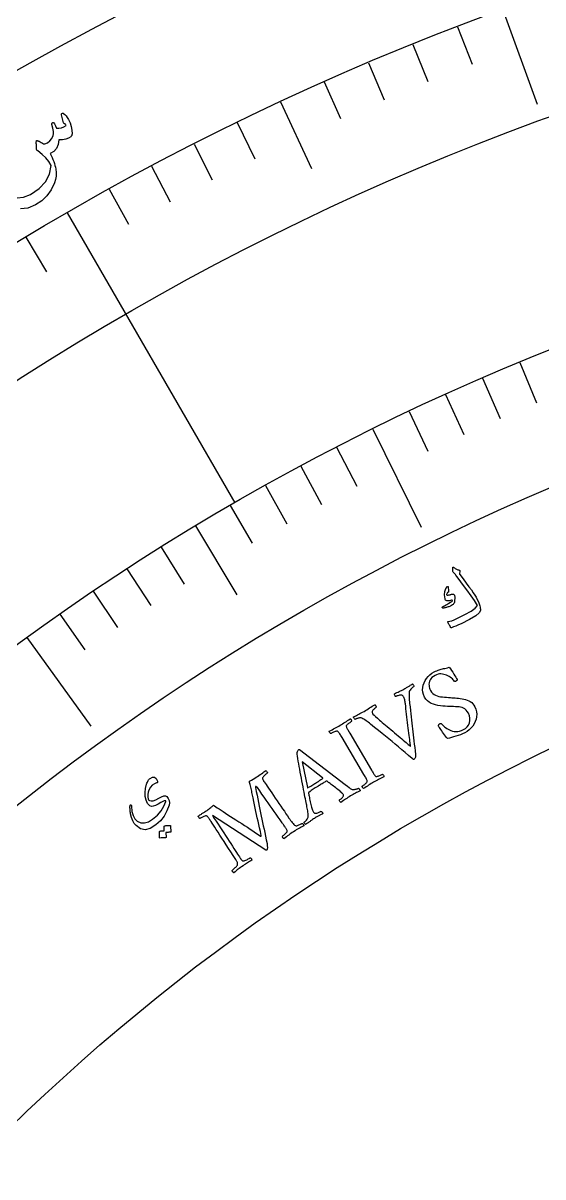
# Model space of a CAD drawing. Header units: millimetres. Extents: x -65 to 65, y -65 to 75.
# Drawn here: x -30.35 to -19.26, y 30.36 to 55 of the extents above; entities that cross this region are included whole.
import ezdxf

# ---------------------------------------------------------------- set-up
doc = ezdxf.new("R2010")
doc.units = ezdxf.units.MM
for name, color, linetype in [('ENGRAVE', 7, 'Continuous'), ('ENGRAVE_FINE', 8, 'Continuous'), ('TEXT', 5, 'Continuous')]:
    doc.layers.add(name, color=color, linetype=linetype)

msp = doc.modelspace()

# ---------------------------------------------------------------- linework, layer by layer
at = {"layer": 'ENGRAVE'}
for points in [[(-20.1193, 55.2774), (-19.3857, 53.2618)], [(-24.8605, 53.3136), (-24.1957, 51.8879)], [(-29.4125, 50.9439), (-25.8375, 44.7519)], [(-22.8937, 46.3269), (-21.857, 44.2291)], [(-26.6755, 44.2575), (-25.7897, 42.7878)], [(-30.276, 41.8768), (-28.9051, 39.9805)]]:
    msp.add_lwpolyline(points, dxfattribs=at)
for radius in [63.7, 63.7, 61.9938, 58.825, 58.825, 56.3225, 51.675, 51.675, 48.945, 43.875, 43.875]:
    msp.add_circle((0, 0), radius, dxfattribs=at)
at = {"layer": 'ENGRAVE_FINE'}
for points in [[(-21.081, 54.9179), (-20.7735, 54.1169)], [(-22.0362, 54.5416), (-21.7148, 53.7461)], [(-22.9848, 54.1487), (-22.6495, 53.3589)], [(-23.9263, 53.7393), (-23.5773, 52.9555)], [(-25.7872, 52.8716), (-25.4111, 52.1004)], [(-26.706, 52.4135), (-26.3165, 51.649)], [(-27.6167, 51.9394), (-27.2139, 51.1818)], [(-28.5189, 51.4495), (-28.103, 50.6991)], [(-30.2971, 50.4229), (-29.8552, 49.6874)], [(-19.7553, 47.7497), (-19.3975, 46.8848)], [(-20.5485, 47.4138), (-20.1763, 46.555)], [(-21.3361, 47.0646), (-20.9496, 46.2121)], [(-22.1179, 46.7023), (-21.7173, 45.8564)], [(-23.6633, 45.9386), (-23.2347, 45.1065)], [(-24.4265, 45.5374), (-23.9841, 44.7125)], [(-25.1831, 45.1234), (-24.7269, 44.306)], [(-25.9328, 44.6967), (-25.4631, 43.8871)], [(-27.4109, 43.8058), (-26.9144, 43.0123)], [(-28.1389, 43.3418), (-27.6292, 42.5567)], [(-28.8592, 42.8655), (-28.3365, 42.0891)], [(-29.5717, 42.3771), (-29.036, 41.6096)]]:
    msp.add_lwpolyline(points, dxfattribs=at)
at = {"layer": 'TEXT'}
msp.add_lwpolyline([(-30.4838, 51.2662), (-30.3444, 51.278), (-30.1947, 51.3382), (-30.0095, 51.4634), (-29.8749, 51.6078), (-29.7908, 51.7719), (-29.7571, 51.956), (-29.8044, 52.0376), (-29.8671, 52.1163), (-29.9456, 52.1921), (-30.0397, 52.265), (-30.0502, 52.2719), (-30.0578, 52.279), (-30.0626, 52.2864), (-30.0645, 52.2941), (-30.0666, 52.3231), (-30.0684, 52.3504), (-30.0699, 52.3761), (-30.0711, 52.4), (-30.0718, 52.422), (-30.072, 52.4418), (-30.0716, 52.4594), (-30.0705, 52.4748), (-30.069, 52.4819), (-30.0656, 52.4864), (-30.0604, 52.4882), (-30.0533, 52.4873), (-30.0491, 52.486), (-30.0431, 52.4837), (-30.0351, 52.4805), (-30.0253, 52.4763), (-30.0138, 52.4711), (-30.0009, 52.4646), (-29.9867, 52.4568), (-29.971, 52.4478), (-29.9401, 52.431), (-29.9158, 52.4199), (-29.8981, 52.4144), (-29.8871, 52.4146), (-29.8314, 52.4404), (-29.7835, 52.4797), (-29.7431, 52.5324), (-29.7103, 52.5987), (-29.7045, 52.6336), (-29.7076, 52.6838), (-29.7196, 52.7491), (-29.7405, 52.8297), (-29.7424, 52.8374), (-29.7422, 52.8449), (-29.7399, 52.8522), (-29.7355, 52.8594), (-29.7307, 52.8651), (-29.7254, 52.8692), (-29.7194, 52.8715), (-29.7128, 52.8722), (-29.6978, 52.8638), (-29.6813, 52.8414), (-29.6634, 52.805), (-29.6441, 52.7546), (-29.5884, 52.7525), (-29.5347, 52.7607), (-29.4831, 52.7791), (-29.4336, 52.8078), (-29.4426, 52.8224), (-29.4513, 52.8336), (-29.4597, 52.8411), (-29.4679, 52.8451), (-29.4764, 52.8484), (-29.483, 52.8529), (-29.4874, 52.8584), (-29.4898, 52.8652), (-29.535, 53.0335), (-29.5364, 53.0445), (-29.5353, 53.0535), (-29.5318, 53.0605), (-29.5258, 53.0656), (-29.5165, 53.0694), (-29.5075, 53.0704), (-29.4985, 53.0686), (-29.4898, 53.0641), (-29.4638, 53.045), (-29.4377, 53.0178), (-29.4116, 52.9826), (-29.3854, 52.9394), (-29.3499, 52.8648), (-29.3253, 52.7888), (-29.3117, 52.7113), (-29.309, 52.6326), (-29.3116, 52.6118), (-29.317, 52.5938), (-29.3253, 52.5786), (-29.3365, 52.5662), (-29.3847, 52.535), (-29.4435, 52.5137), (-29.5128, 52.5022), (-29.5928, 52.5005), (-29.6045, 52.4003), (-29.6389, 52.3187), (-29.696, 52.2554), (-29.776, 52.2103), (-29.7541, 52.1658), (-29.7342, 52.1223), (-29.7164, 52.0798), (-29.7007, 52.0383), (-29.687, 51.9976), (-29.675, 51.9574), (-29.6648, 51.9177), (-29.6564, 51.8784), (-29.6466, 51.8045), (-29.648, 51.7304), (-29.6604, 51.6559), (-29.684, 51.581), (-29.7552, 51.4349), (-29.8463, 51.308), (-29.9573, 51.2005), (-30.0884, 51.112), (-30.2539, 51.0426), (-30.4076, 51.0259)], dxfattribs=at)
for points in [[(-21.1613, 43.3729), (-21.1468, 43.3624), (-21.1324, 43.3529), (-21.118, 43.3442), (-21.1036, 43.3365), (-21.0892, 43.3297), (-21.0747, 43.3238), (-21.06, 43.319), (-21.0451, 43.3151), (-21.0387, 43.3121), (-21.0345, 43.3069), (-21.0326, 43.2995), (-21.033, 43.2901), (-21.0378, 43.2387), (-21.0381, 43.2333), (-21.038, 43.2289), (-21.0375, 43.2254), (-21.0368, 43.2229), (-20.9627, 43.1266), (-20.8966, 43.0391), (-20.8384, 42.9605), (-20.7881, 42.8909), (-20.7458, 42.8302), (-20.7116, 42.7785), (-20.6854, 42.7359), (-20.6673, 42.7023), (-20.636, 42.6376), (-20.6272, 42.6165), (-20.6194, 42.5949), (-20.6125, 42.5727), (-20.6066, 42.5499), (-20.6017, 42.5265), (-20.5979, 42.5025), (-20.5952, 42.4779), (-20.5936, 42.4526), (-20.618, 42.4021), (-20.6948, 42.3385), (-20.8238, 42.2614), (-21.0048, 42.1703), (-21.0625, 42.144), (-21.1165, 42.1211), (-21.1669, 42.1016), (-21.2137, 42.0854), (-21.2185, 42.0851), (-21.2227, 42.0862), (-21.2261, 42.0887), (-21.2288, 42.0926), (-21.2401, 42.1121), (-21.2502, 42.1298), (-21.2592, 42.146), (-21.2671, 42.1604), (-21.2738, 42.1733), (-21.2796, 42.1849), (-21.2844, 42.1951), (-21.2882, 42.204), (-21.2901, 42.2091), (-21.2897, 42.2127), (-21.2872, 42.2147), (-21.2824, 42.2151), (-21.2471, 42.2213), (-21.2043, 42.2343), (-21.1539, 42.2541), (-21.0958, 42.2808), (-20.925, 42.3657), (-20.7952, 42.4397), (-20.7063, 42.5032), (-20.6586, 42.5565), (-20.6782, 42.5966), (-20.7218, 42.6657), (-20.7896, 42.7636), (-20.8815, 42.8904), (-20.9748, 43.0167), (-21.0459, 43.1119), (-21.0948, 43.1762), (-21.1213, 43.2094), (-21.1289, 43.2184), (-21.136, 43.2268), (-21.1426, 43.2346), (-21.1487, 43.2418), (-21.1543, 43.2483), (-21.1594, 43.2542), (-21.1638, 43.2592), (-21.1677, 43.2636), (-21.1754, 43.2734), (-21.1809, 43.2837), (-21.1841, 43.2945), (-21.185, 43.3057), (-21.184, 43.3683), (-21.1836, 43.3727), (-21.1824, 43.3761), (-21.1805, 43.3783), (-21.1778, 43.3795), (-21.1738, 43.3793), (-21.1697, 43.3782), (-21.1655, 43.376), (-21.1613, 43.3729)], [(-21.2953, 42.9667), (-21.2927, 42.9677), (-21.29, 42.9677), (-21.2874, 42.967), (-21.2847, 42.9654), (-21.2832, 42.9636), (-21.282, 42.9615), (-21.2809, 42.959), (-21.2802, 42.9562), (-21.2735, 42.8727), (-21.2734, 42.8639), (-21.2743, 42.8568), (-21.2762, 42.8511), (-21.279, 42.847), (-21.2933, 42.8341), (-21.3045, 42.8209), (-21.3123, 42.8074), (-21.317, 42.7937), (-21.3165, 42.7881), (-21.3114, 42.7842), (-21.3019, 42.7822), (-21.288, 42.7819), (-21.2793, 42.7831), (-21.2705, 42.7845), (-21.2614, 42.7862), (-21.2523, 42.7882), (-21.2428, 42.7905), (-21.2331, 42.7932), (-21.223, 42.7963), (-21.2126, 42.7997), (-21.172, 42.8025), (-21.1472, 42.7793), (-21.1379, 42.7301), (-21.1442, 42.6551), (-21.15, 42.6308), (-21.1574, 42.6104), (-21.1663, 42.594), (-21.1767, 42.5815), (-21.1899, 42.5712), (-21.2096, 42.5599), (-21.2357, 42.5475), (-21.2684, 42.5342), (-21.2852, 42.5277), (-21.3015, 42.5222), (-21.3171, 42.5175), (-21.3322, 42.5137), (-21.3466, 42.5106), (-21.3602, 42.5079), (-21.373, 42.5056), (-21.3849, 42.5037), (-21.393, 42.504), (-21.3996, 42.5057), (-21.4046, 42.5089), (-21.408, 42.5134), (-21.4098, 42.519), (-21.4091, 42.5239), (-21.4061, 42.5282), (-21.4007, 42.5318), (-21.383, 42.5423), (-21.3627, 42.5538), (-21.3398, 42.5664), (-21.3144, 42.5801), (-21.2669, 42.6056), (-21.2308, 42.6272), (-21.2059, 42.645), (-21.1922, 42.6591), (-21.1909, 42.6617), (-21.1907, 42.6643), (-21.1918, 42.667), (-21.1942, 42.6696), (-21.1963, 42.6709), (-21.1993, 42.6716), (-21.2032, 42.6716), (-21.208, 42.6709), (-21.2509, 42.661), (-21.2692, 42.6576), (-21.2859, 42.6567), (-21.3009, 42.6583), (-21.3142, 42.6622), (-21.3269, 42.6684), (-21.3366, 42.6765), (-21.3434, 42.6865), (-21.3471, 42.6983), (-21.36, 42.7846), (-21.3557, 42.8581), (-21.3341, 42.9188), (-21.2953, 42.9667)], [(-21.581, 41.1397), (-21.5512, 41.1547), (-21.5235, 41.1676), (-21.498, 41.1782), (-21.4747, 41.1865), (-21.4522, 41.1936), (-21.4291, 41.2001), (-21.4054, 41.2061), (-21.3812, 41.2116), (-21.3553, 41.2173), (-21.3264, 41.2239), (-21.2948, 41.2313), (-21.2602, 41.2395), (-21.2352, 41.2049), (-21.2105, 41.1694), (-21.1861, 41.133), (-21.1621, 41.0956), (-21.1398, 41.0601), (-21.1207, 41.0293), (-21.1048, 41.0032), (-21.0922, 40.9818), (-21.0899, 40.9772), (-21.0902, 40.972), (-21.0931, 40.9662), (-21.0985, 40.96), (-21.105, 40.9539), (-21.111, 40.9489), (-21.1166, 40.9448), (-21.1218, 40.9418), (-21.1286, 40.9389), (-21.1352, 40.9373), (-21.1415, 40.9372), (-21.1476, 40.9383), (-21.1601, 40.9551), (-21.1753, 40.9724), (-21.1932, 40.9901), (-21.2139, 41.0082), (-21.2368, 41.0258), (-21.2613, 41.0419), (-21.2874, 41.0566), (-21.3152, 41.0698), (-21.3442, 41.0808), (-21.3739, 41.0892), (-21.4045, 41.0947), (-21.4359, 41.0975), (-21.4676, 41.0968), (-21.499, 41.0916), (-21.5302, 41.082), (-21.5612, 41.068), (-21.5978, 41.0461), (-21.6279, 41.0223), (-21.6517, 40.9966), (-21.669, 40.9689), (-21.6809, 40.9402), (-21.6886, 40.9112), (-21.692, 40.882), (-21.6911, 40.8525), (-21.6869, 40.8238), (-21.6804, 40.7965), (-21.6715, 40.7709), (-21.6602, 40.7468), (-21.6384, 40.7118), (-21.6132, 40.6826), (-21.5846, 40.6593), (-21.5527, 40.6418), (-21.5181, 40.6287), (-21.4817, 40.6184), (-21.4433, 40.611), (-21.403, 40.6064), (-21.3616, 40.6032), (-21.32, 40.5997), (-21.2782, 40.596), (-21.2361, 40.5921), (-21.2041, 40.5898), (-21.1704, 40.5873), (-21.1351, 40.5847), (-21.0983, 40.582), (-21.0606, 40.5787), (-21.023, 40.574), (-20.9853, 40.5681), (-20.9477, 40.5609), (-20.9109, 40.5516), (-20.8757, 40.5395), (-20.8422, 40.5245), (-20.8103, 40.5066), (-20.7809, 40.4852), (-20.7548, 40.4599), (-20.7319, 40.4306), (-20.7122, 40.3973), (-20.69, 40.3451), (-20.6765, 40.2922), (-20.6717, 40.2388), (-20.6757, 40.1847), (-20.6872, 40.1314), (-20.705, 40.0804), (-20.7292, 40.0316), (-20.7597, 39.9851), (-20.7954, 39.9422), (-20.8352, 39.9039), (-20.8791, 39.8705), (-20.9272, 39.8417), (-20.9748, 39.8184), (-21.0229, 39.7982), (-21.0716, 39.781), (-21.1208, 39.7669), (-21.1689, 39.7544), (-21.2142, 39.7421), (-21.2567, 39.73), (-21.2964, 39.7181), (-21.3174, 39.7437), (-21.3385, 39.7705), (-21.3598, 39.7984), (-21.3812, 39.8275), (-21.402, 39.8563), (-21.4212, 39.8835), (-21.4389, 39.909), (-21.4551, 39.9327), (-21.469, 39.9535), (-21.4799, 39.9701), (-21.4876, 39.9823), (-21.4923, 39.9903), (-21.4898, 39.9976), (-21.4867, 40.0048), (-21.483, 40.0119), (-21.4788, 40.0187), (-21.4741, 40.0251), (-21.4687, 40.0307), (-21.4628, 40.0355), (-21.4563, 40.0396), (-21.4478, 40.0427), (-21.4399, 40.0427), (-21.4325, 40.0397), (-21.4256, 40.0335), (-21.414, 40.0206), (-21.3994, 40.006), (-21.3819, 39.9897), (-21.3614, 39.9717), (-21.3383, 39.9533), (-21.3129, 39.9356), (-21.285, 39.9187), (-21.2549, 39.9025), (-21.2228, 39.8885), (-21.1891, 39.878), (-21.1539, 39.8709), (-21.1172, 39.8672), (-21.0791, 39.8684), (-21.0397, 39.8755), (-20.9991, 39.8888), (-20.9572, 39.9081), (-20.9152, 39.935), (-20.88, 39.9681), (-20.8518, 40.0072), (-20.8304, 40.0526), (-20.8183, 40.1019), (-20.8178, 40.1531), (-20.8291, 40.2061), (-20.8521, 40.2609), (-20.8739, 40.2976), (-20.8981, 40.3275), (-20.9244, 40.3508), (-20.9531, 40.3672), (-20.9838, 40.3789), (-21.0165, 40.3876), (-21.0511, 40.3935), (-21.0876, 40.3964), (-21.1259, 40.3979), (-21.1655, 40.3992), (-21.2064, 40.4004), (-21.2487, 40.4015), (-21.2968, 40.4043), (-21.3461, 40.4077), (-21.3967, 40.4119), (-21.4484, 40.4168), (-21.4999, 40.424), (-21.5495, 40.435), (-21.5974, 40.45), (-21.6434, 40.4688), (-21.6861, 40.4929), (-21.724, 40.5237), (-21.7569, 40.5612), (-21.7848, 40.6053), (-21.8076, 40.656), (-21.8219, 40.707), (-21.8276, 40.7583), (-21.8247, 40.81), (-21.8143, 40.8609), (-21.7974, 40.9097), (-21.7742, 40.9565), (-21.7445, 41.0011), (-21.7096, 41.0425), (-21.6707, 41.0794), (-21.6279, 41.1118), (-21.581, 41.1397)], [(-23.0782, 40.2985), (-23.0473, 40.3165), (-23.0171, 40.3344), (-22.9875, 40.3525), (-22.9586, 40.3706), (-22.9302, 40.3885), (-22.9019, 40.4063), (-22.8738, 40.4237), (-22.8458, 40.4408), (-22.8415, 40.437), (-22.8368, 40.4311), (-22.8316, 40.423), (-22.8261, 40.4128), (-22.8214, 40.4026), (-22.8187, 40.3945), (-22.8181, 40.3886), (-22.8194, 40.3849), (-22.8245, 40.3817), (-22.8317, 40.3764), (-22.8412, 40.3691), (-22.8529, 40.3597), (-22.8653, 40.3489), (-22.8767, 40.3373), (-22.8873, 40.325), (-22.8969, 40.312), (-22.9039, 40.2985), (-22.9068, 40.2851), (-22.9055, 40.2717), (-22.9, 40.2583), (-22.8867, 40.2402), (-22.8645, 40.2164), (-22.8333, 40.187), (-22.7931, 40.1519), (-22.7717, 40.1339), (-22.747, 40.1132), (-22.7191, 40.0897), (-22.6878, 40.0635), (-22.6541, 40.0353), (-22.6188, 40.0055), (-22.5819, 39.9743), (-22.5434, 39.9416), (-22.5041, 39.9082), (-22.4646, 39.8748), (-22.4251, 39.8415), (-22.3855, 39.8082), (-22.3467, 39.7755), (-22.3096, 39.7441), (-22.2742, 39.714), (-22.2404, 39.6851), (-22.209, 39.6581), (-22.1807, 39.6337), (-22.1554, 39.6118), (-22.1331, 39.5925), (-22.1147, 39.5766), (-22.1009, 39.5648), (-22.0919, 39.5572), (-22.0875, 39.5537), (-22.0882, 39.5619), (-22.0897, 39.5767), (-22.0921, 39.5982), (-22.0953, 39.6263), (-22.0992, 39.6597), (-22.1038, 39.6974), (-22.1089, 39.7394), (-22.1147, 39.7856), (-22.1208, 39.8351), (-22.1272, 39.8872), (-22.1339, 39.9418), (-22.1408, 39.9989), (-22.1478, 40.0575), (-22.1548, 40.1166), (-22.1619, 40.1761), (-22.169, 40.2361), (-22.176, 40.2954), (-22.1827, 40.3529), (-22.1893, 40.4087), (-22.1955, 40.4627), (-22.1981, 40.483), (-22.2013, 40.5035), (-22.2053, 40.5242), (-22.2101, 40.5451), (-22.2154, 40.5651), (-22.2212, 40.5829), (-22.2274, 40.5987), (-22.2341, 40.6123), (-22.2437, 40.6258), (-22.2555, 40.6357), (-22.2697, 40.6417), (-22.2861, 40.644), (-22.3035, 40.6437), (-22.3208, 40.6419), (-22.3379, 40.6387), (-22.3548, 40.6339), (-22.3703, 40.6287), (-22.3831, 40.624), (-22.3931, 40.6199), (-22.4003, 40.6164), (-22.4055, 40.6176), (-22.4109, 40.6216), (-22.4166, 40.6284), (-22.4226, 40.6381), (-22.4277, 40.6485), (-22.4308, 40.6577), (-22.432, 40.6656), (-22.4312, 40.6723), (-22.4044, 40.6857), (-22.3782, 40.6986), (-22.3528, 40.711), (-22.3279, 40.7228), (-22.3032, 40.7347), (-22.2779, 40.7473), (-22.2521, 40.7608), (-22.2257, 40.7749), (-22.2041, 40.7867), (-22.185, 40.7974), (-22.1683, 40.8068), (-22.154, 40.8151), (-22.141, 40.8229), (-22.1282, 40.8307), (-22.1156, 40.8386), (-22.1032, 40.8465), (-22.0901, 40.8548), (-22.0755, 40.8639), (-22.0595, 40.8738), (-22.0419, 40.8846), (-22.0377, 40.8806), (-22.0332, 40.8743), (-22.0283, 40.8656), (-22.0232, 40.8546), (-22.0188, 40.8438), (-22.0163, 40.8358), (-22.0155, 40.8306), (-22.0166, 40.8282), (-22.0241, 40.8233), (-22.0348, 40.8152), (-22.0487, 40.8038), (-22.0658, 40.7891), (-22.0827, 40.7721), (-22.0962, 40.7539), (-22.1062, 40.7343), (-22.1129, 40.7135), (-22.1158, 40.6961), (-22.1175, 40.6731), (-22.1177, 40.6444), (-22.1166, 40.61), (-22.1145, 40.5732), (-22.1119, 40.5376), (-22.1087, 40.503), (-22.105, 40.4696), (-22.0963, 40.392), (-22.0878, 40.3178), (-22.0796, 40.2468), (-22.0716, 40.1791), (-22.064, 40.1136), (-22.0565, 40.0492), (-22.0493, 39.9859), (-22.0423, 39.9238), (-22.0353, 39.8616), (-22.0281, 39.7983), (-22.0207, 39.7338), (-22.013, 39.6682), (-22.0051, 39.6002), (-21.9969, 39.5286), (-21.9885, 39.4533), (-21.9798, 39.3743), (-21.9782, 39.3531), (-21.9786, 39.3346), (-21.9809, 39.3188), (-21.9853, 39.3057), (-21.9911, 39.2947), (-21.9979, 39.2853), (-22.0059, 39.2776), (-22.0148, 39.2714), (-22.018, 39.2707), (-22.0218, 39.2716), (-22.0263, 39.2743), (-22.0314, 39.2786), (-22.0365, 39.2833), (-22.0412, 39.2872), (-22.0455, 39.2903), (-22.0492, 39.2926), (-22.1262, 39.3573), (-22.2008, 39.4198), (-22.2728, 39.4801), (-22.3422, 39.5381), (-22.4107, 39.5953), (-22.4799, 39.6528), (-22.5498, 39.7107), (-22.6203, 39.7689), (-22.6932, 39.8288), (-22.7703, 39.8913), (-22.8514, 39.9565), (-22.9366, 40.0244), (-22.9627, 40.0453), (-22.9879, 40.0648), (-23.0121, 40.083), (-23.0354, 40.0998), (-23.0582, 40.1152), (-23.0811, 40.1293), (-23.1041, 40.1421), (-23.1272, 40.1536), (-23.1372, 40.1575), (-23.1487, 40.1596), (-23.1618, 40.1598), (-23.1765, 40.1582), (-23.1916, 40.1554), (-23.2062, 40.1519), (-23.2203, 40.1477), (-23.2338, 40.1429), (-23.2461, 40.138), (-23.2566, 40.1335), (-23.2652, 40.1295), (-23.272, 40.1259), (-23.2738, 40.127), (-23.2772, 40.1314), (-23.2822, 40.1393), (-23.2888, 40.1504), (-23.2953, 40.1619), (-23.2998, 40.1705), (-23.3023, 40.1763), (-23.3029, 40.1792), (-23.2706, 40.1965), (-23.241, 40.2121), (-23.2142, 40.226), (-23.1901, 40.2381), (-23.166, 40.2503), (-23.1393, 40.2644), (-23.1101, 40.2805), (-23.0782, 40.2985)], [(-23.5899, 40.0012), (-23.562, 40.0178), (-23.5348, 40.0346), (-23.5081, 40.0514), (-23.4819, 40.0685), (-23.4557, 40.0856), (-23.4288, 40.103), (-23.4012, 40.1206), (-23.373, 40.1385), (-23.367, 40.1359), (-23.3613, 40.1313), (-23.3558, 40.1246), (-23.3506, 40.1158), (-23.3463, 40.1065), (-23.3434, 40.0984), (-23.342, 40.0912), (-23.3419, 40.0852), (-23.3489, 40.0809), (-23.358, 40.0749), (-23.3694, 40.067), (-23.383, 40.0574), (-23.3973, 40.0469), (-23.411, 40.0363), (-23.4239, 40.0256), (-23.4362, 40.0149), (-23.4464, 40.0046), (-23.4533, 39.9952), (-23.4569, 39.9869), (-23.4572, 39.9796), (-23.4538, 39.9679), (-23.449, 39.9551), (-23.4427, 39.9412), (-23.435, 39.9262), (-23.4263, 39.9105), (-23.417, 39.894), (-23.4073, 39.8769), (-23.3969, 39.8592), (-23.3953, 39.8564), (-23.3936, 39.8535), (-23.3919, 39.8507), (-23.3903, 39.8478), (-23.3886, 39.845), (-23.3869, 39.8421), (-23.3852, 39.8393), (-23.3836, 39.8364), (-22.9188, 39.0447), (-22.9172, 39.0418), (-22.9155, 39.039), (-22.9138, 39.0361), (-22.9121, 39.0333), (-22.9105, 39.0305), (-22.9088, 39.0276), (-22.9071, 39.0248), (-22.9055, 39.0219), (-22.895, 39.0043), (-22.885, 38.9876), (-22.8754, 38.9718), (-22.8661, 38.957), (-22.857, 38.9433), (-22.8482, 38.9314), (-22.8395, 38.9211), (-22.831, 38.9124), (-22.825, 38.9097), (-22.8163, 38.9089), (-22.8049, 38.91), (-22.7909, 38.913), (-22.7754, 38.9174), (-22.7598, 38.9226), (-22.744, 38.9287), (-22.7282, 38.9356), (-22.7135, 38.9425), (-22.7014, 38.9484), (-22.6919, 38.9532), (-22.685, 38.957), (-22.6798, 38.9539), (-22.6744, 38.9491), (-22.6687, 38.9426), (-22.6629, 38.9342), (-22.6578, 38.9254), (-22.6546, 38.9173), (-22.6533, 38.9101), (-22.654, 38.9037), (-22.683, 38.8893), (-22.7114, 38.875), (-22.7391, 38.8609), (-22.7662, 38.8471), (-22.7929, 38.8331), (-22.8199, 38.8184), (-22.8469, 38.8032), (-22.8741, 38.7875), (-22.9004, 38.7717), (-22.9268, 38.7554), (-22.9531, 38.7386), (-22.9795, 38.7213), (-23.0059, 38.7036), (-23.0325, 38.6856), (-23.0592, 38.6674), (-23.0861, 38.6488), (-23.092, 38.6514), (-23.0977, 38.656), (-23.1032, 38.6627), (-23.1085, 38.6714), (-23.1129, 38.6806), (-23.116, 38.6887), (-23.1176, 38.6958), (-23.1177, 38.7018), (-23.111, 38.706), (-23.1022, 38.712), (-23.0912, 38.7197), (-23.0781, 38.7292), (-23.0643, 38.7398), (-23.0512, 38.7507), (-23.0388, 38.762), (-23.0271, 38.7737), (-23.0173, 38.7847), (-23.0109, 38.7941), (-23.0078, 38.8019), (-23.008, 38.808), (-23.0119, 38.8222), (-23.0176, 38.8375), (-23.0251, 38.8541), (-23.0344, 38.8717), (-23.0448, 38.8903), (-23.0558, 38.9096), (-23.0674, 38.9294), (-23.0794, 38.95), (-23.5475, 39.7398), (-23.5597, 39.7603), (-23.5717, 39.7801), (-23.5835, 39.7993), (-23.595, 39.8178), (-23.6063, 39.8349), (-23.6174, 39.8496), (-23.6283, 39.8621), (-23.639, 39.8723), (-23.6448, 39.8761), (-23.6534, 39.8773), (-23.6648, 39.8758), (-23.6791, 39.8716), (-23.6949, 39.8658), (-23.7108, 39.8595), (-23.7269, 39.8526), (-23.7431, 39.8451), (-23.7581, 39.8378), (-23.7704, 39.8317), (-23.7801, 39.8266), (-23.7872, 39.8226), (-23.7925, 39.8255), (-23.798, 39.8302), (-23.8038, 39.8367), (-23.8098, 39.845), (-23.815, 39.8538), (-23.8182, 39.8618), (-23.8195, 39.869), (-23.8188, 39.8755), (-23.7894, 39.8917), (-23.7601, 39.9077), (-23.7309, 39.9233), (-23.7019, 39.9387), (-23.6733, 39.954), (-23.645, 39.9695), (-23.6172, 39.9853), (-23.5899, 40.0012)], [(-24.2958, 38.2631), (-24.2965, 38.2666), (-24.2986, 38.2772), (-24.3022, 38.295), (-24.3071, 38.3198), (-24.3132, 38.3507), (-24.3204, 38.3866), (-24.3287, 38.4275), (-24.338, 38.4735), (-24.3479, 38.5235), (-24.3582, 38.5763), (-24.3688, 38.632), (-24.3796, 38.6907), (-24.3908, 38.7511), (-24.4022, 38.8124), (-24.4139, 38.8745), (-24.4258, 38.9373), (-24.4377, 38.9999), (-24.4492, 39.0613), (-24.4604, 39.1214), (-24.4712, 39.1803), (-24.4815, 39.2368), (-24.4911, 39.2899), (-24.4999, 39.3395), (-24.508, 39.3857), (-24.5079, 39.3964), (-24.5058, 39.4091), (-24.5016, 39.4237), (-24.4955, 39.4401), (-24.4885, 39.4558), (-24.4816, 39.4682), (-24.4747, 39.4773), (-24.468, 39.4831), (-24.4662, 39.4841), (-24.4647, 39.4848), (-24.4635, 39.4851), (-24.4626, 39.4851), (-24.4616, 39.485), (-24.4602, 39.485), (-24.4583, 39.4851), (-24.4561, 39.4853), (-23.4785, 38.7365), (-23.4307, 38.6991), (-23.3948, 38.6713), (-23.3708, 38.653), (-23.3587, 38.6443), (-23.3468, 38.6378), (-23.3332, 38.6333), (-23.3178, 38.6309), (-23.3005, 38.6305), (-23.2827, 38.6317), (-23.2656, 38.6339), (-23.2491, 38.6372), (-23.2332, 38.6415), (-23.2191, 38.6461), (-23.208, 38.65), (-23.1998, 38.6532), (-23.1946, 38.6557), (-23.1882, 38.6523), (-23.1822, 38.6468), (-23.1766, 38.6393), (-23.1714, 38.6299), (-23.167, 38.6204), (-23.1638, 38.6129), (-23.1618, 38.6075), (-23.161, 38.604), (-23.1885, 38.59), (-23.2145, 38.5767), (-23.2391, 38.564), (-23.2622, 38.5521), (-23.2854, 38.5398), (-23.3106, 38.5258), (-23.3376, 38.5101), (-23.3665, 38.4928), (-23.3968, 38.4742), (-23.4241, 38.4568), (-23.4486, 38.4407), (-23.4701, 38.4259), (-23.4915, 38.4108), (-23.5155, 38.3939), (-23.542, 38.3753), (-23.5712, 38.3549), (-23.5771, 38.3574), (-23.5829, 38.3619), (-23.5885, 38.3685), (-23.5938, 38.3772), (-23.5983, 38.3864), (-23.6011, 38.3947), (-23.6022, 38.4021), (-23.6016, 38.4086), (-23.5923, 38.4149), (-23.5812, 38.4234), (-23.5683, 38.4341), (-23.5535, 38.4471), (-23.5394, 38.4607), (-23.5284, 38.4731), (-23.5206, 38.4844), (-23.5159, 38.4946), (-23.5154, 38.5011), (-23.5167, 38.5084), (-23.5197, 38.5165), (-23.5245, 38.5255), (-23.5314, 38.535), (-23.5415, 38.5464), (-23.5549, 38.5599), (-23.5717, 38.5754), (-23.5909, 38.5923), (-23.6118, 38.6099), (-23.6342, 38.6284), (-23.6583, 38.6476), (-23.6831, 38.667), (-23.7076, 38.6861), (-23.732, 38.7048), (-23.7562, 38.7232), (-23.7792, 38.7405), (-23.8001, 38.7563), (-23.8189, 38.7704), (-23.8355, 38.7829), (-23.8492, 38.7932), (-23.859, 38.8005), (-23.8648, 38.8049), (-23.8668, 38.8064), (-23.8672, 38.8065), (-23.8683, 38.8067), (-23.8702, 38.8072), (-23.8728, 38.8078), (-23.8757, 38.8083), (-23.8783, 38.8083), (-23.8807, 38.8079), (-23.8827, 38.8069), (-23.8981, 38.7986), (-23.915, 38.7889), (-23.9335, 38.7781), (-23.9534, 38.7659), (-23.9737, 38.7534), (-23.9933, 38.7412), (-24.0122, 38.7295), (-24.0303, 38.7183), (-24.035, 38.7153), (-24.0397, 38.7124), (-24.0444, 38.7095), (-24.0491, 38.7066), (-24.0537, 38.7038), (-24.058, 38.7011), (-24.0621, 38.6985), (-24.066, 38.6961), (-24.093, 38.6792), (-24.1178, 38.6635), (-24.1405, 38.649), (-24.1609, 38.6356), (-24.1816, 38.6218), (-24.2048, 38.6058), (-24.2306, 38.5878), (-24.259, 38.5676), (-24.26, 38.5667), (-24.2609, 38.5654), (-24.2619, 38.5636), (-24.2629, 38.5613), (-24.2637, 38.559), (-24.2644, 38.5574), (-24.2647, 38.5564), (-24.2649, 38.5561), (-24.2643, 38.5532), (-24.2625, 38.5446), (-24.2595, 38.5302), (-24.2554, 38.51), (-24.2505, 38.4859), (-24.2451, 38.4596), (-24.2393, 38.4311), (-24.2332, 38.4004), (-24.2267, 38.3693), (-24.2202, 38.3393), (-24.2136, 38.3105), (-24.207, 38.2829), (-24.2005, 38.2557), (-24.1936, 38.2314), (-24.1864, 38.2099), (-24.1789, 38.1912), (-24.1714, 38.175), (-24.1644, 38.1607), (-24.1578, 38.1484), (-24.1517, 38.1381), (-24.1437, 38.1295), (-24.1329, 38.1242), (-24.1191, 38.1223), (-24.1024, 38.1236), (-24.0845, 38.1272), (-24.067, 38.132), (-24.05, 38.138), (-24.0333, 38.1451), (-24.0185, 38.1522), (-24.0068, 38.1579), (-23.9984, 38.1623), (-23.9931, 38.1653), (-23.9895, 38.1635), (-23.985, 38.1596), (-23.9794, 38.1536), (-23.9729, 38.1455), (-23.9666, 38.1367), (-23.9617, 38.1287), (-23.9584, 38.1216), (-23.9566, 38.1154), (-23.9741, 38.1057), (-23.9903, 38.0968), (-24.0052, 38.0887), (-24.0189, 38.0814), (-24.032, 38.0744), (-24.045, 38.0675), (-24.058, 38.0606), (-24.0711, 38.0536), (-24.085, 38.0459), (-24.1008, 38.0368), (-24.1183, 38.0261), (-24.1377, 38.014), (-24.1571, 38.0015), (-24.1747, 37.9898), (-24.1905, 37.9789), (-24.2046, 37.9688), (-24.2178, 37.9591), (-24.231, 37.9494), (-24.2442, 37.9396), (-24.2574, 37.9299), (-24.2715, 37.9195), (-24.2875, 37.908), (-24.3052, 37.8953), (-24.3248, 37.8814), (-24.3283, 37.8833), (-24.3325, 37.8873), (-24.3375, 37.8936), (-24.3434, 37.9022), (-24.349, 37.9115), (-24.3533, 37.9197), (-24.3564, 37.927), (-24.3581, 37.9333), (-24.3488, 37.9401), (-24.3372, 37.9497), (-24.3234, 37.9622), (-24.3074, 37.9776), (-24.2923, 37.994), (-24.2814, 38.0096), (-24.2747, 38.0242), (-24.2721, 38.0381), (-24.2704, 38.0647), (-24.2703, 38.0917), (-24.272, 38.1192), (-24.2753, 38.147), (-24.2797, 38.1752), (-24.2846, 38.204), (-24.29, 38.2333), (-24.2958, 38.2631)], [(-24.3977, 39.221), (-24.2879, 38.6717), (-24.2877, 38.6715), (-24.2871, 38.6709), (-24.2861, 38.6699), (-24.2846, 38.6685), (-24.2831, 38.6672), (-24.2817, 38.6665), (-24.2805, 38.6662), (-24.2795, 38.6666), (-24.2602, 38.6774), (-24.2393, 38.6895), (-24.2167, 38.7027), (-24.1924, 38.7172), (-24.1685, 38.7315), (-24.1472, 38.7445), (-24.1283, 38.7559), (-24.112, 38.766), (-24.091, 38.7792), (-24.0712, 38.792), (-24.0526, 38.8044), (-24.0352, 38.8163), (-24.018, 38.8282), (-23.9999, 38.8407), (-23.981, 38.8537), (-23.9613, 38.8671), (-23.9598, 38.8685), (-23.9589, 38.8702), (-23.9588, 38.8723), (-23.9595, 38.8747), (-23.9603, 38.877), (-23.9609, 38.8787), (-23.9613, 38.8796), (-23.9614, 38.88)], [(-26.4288, 38.185), (-26.4065, 38.2007), (-26.3857, 38.2158), (-26.3667, 38.2302), (-26.3492, 38.244), (-26.3328, 38.2572), (-26.3171, 38.2698), (-26.3019, 38.2818), (-26.2874, 38.2932), (-26.2671, 38.2782), (-26.2412, 38.2601), (-26.2095, 38.2389), (-26.1722, 38.2146), (-26.1303, 38.1876), (-26.0847, 38.1581), (-26.0355, 38.1263), (-25.9827, 38.0921), (-25.9273, 38.0563), (-25.8701, 38.0194), (-25.8111, 37.9815), (-25.7503, 37.9427), (-25.6889, 37.9033), (-25.6279, 37.8638), (-25.5672, 37.8242), (-25.5068, 37.7845), (-25.4478, 37.7454), (-25.3911, 37.7075), (-25.3366, 37.671), (-25.2844, 37.6357), (-25.2822, 37.6348), (-25.2798, 37.6348), (-25.2773, 37.6355), (-25.2747, 37.6369), (-25.2725, 37.6391), (-25.2713, 37.6418), (-25.2713, 37.6452), (-25.2723, 37.6491), (-25.2908, 37.7324), (-25.3083, 37.8115), (-25.3249, 37.8864), (-25.3405, 37.9571), (-25.3557, 38.0258), (-25.3706, 38.0945), (-25.3854, 38.1634), (-25.3999, 38.2324), (-25.4148, 38.3032), (-25.4304, 38.3776), (-25.4469, 38.4556), (-25.464, 38.5372), (-25.4698, 38.5644), (-25.4759, 38.5927), (-25.4823, 38.622), (-25.4891, 38.6525), (-25.496, 38.6824), (-25.5024, 38.7103), (-25.5085, 38.7362), (-25.5142, 38.7599), (-25.519, 38.7798), (-25.5225, 38.794), (-25.5246, 38.8025), (-25.5252, 38.8053), (-25.4815, 38.8307), (-25.4421, 38.854), (-25.4072, 38.8754), (-25.3767, 38.8948), (-25.3515, 38.9114), (-25.3249, 38.9292), (-25.2969, 38.9482), (-25.2675, 38.9684), (-25.2391, 38.9881), (-25.2142, 39.0056), (-25.1926, 39.0208), (-25.1745, 39.0338), (-25.1715, 39.0313), (-25.1669, 39.0263), (-25.1607, 39.0187), (-25.1528, 39.0085), (-25.1452, 38.9985), (-25.1397, 38.9914), (-25.1365, 38.9871), (-25.1354, 38.9857), (-25.1428, 38.9805), (-25.152, 38.9736), (-25.1629, 38.965), (-25.1755, 38.9545), (-25.1886, 38.9431), (-25.201, 38.9315), (-25.2128, 38.9196), (-25.224, 38.9074), (-25.2334, 38.8959), (-25.2401, 38.8858), (-25.244, 38.8772), (-25.2452, 38.87), (-25.2433, 38.8614), (-25.2403, 38.8522), (-25.2363, 38.8424), (-25.2311, 38.8319), (-25.2255, 38.8214), (-25.22, 38.8116), (-25.2145, 38.8024), (-25.209, 38.7938), (-25.1912, 38.7683), (-25.1694, 38.7368), (-25.1437, 38.6994), (-25.1141, 38.6559), (-25.0816, 38.608), (-25.0471, 38.5573), (-25.0106, 38.5038), (-24.9721, 38.4475), (-24.9328, 38.39), (-24.8936, 38.3328), (-24.8547, 38.2759), (-24.8161, 38.2194), (-24.7786, 38.1647), (-24.7434, 38.113), (-24.7104, 38.0646), (-24.6796, 38.0193), (-24.662, 37.9945), (-24.6446, 37.9705), (-24.6275, 37.9473), (-24.6105, 37.925), (-24.5937, 37.9044), (-24.577, 37.8864), (-24.5603, 37.871), (-24.5437, 37.8581), (-24.5356, 37.8547), (-24.5253, 37.854), (-24.5128, 37.8557), (-24.4981, 37.8601), (-24.4823, 37.8661), (-24.4668, 37.8725), (-24.4514, 37.8795), (-24.4362, 37.887), (-24.4225, 37.8941), (-24.4116, 37.8999), (-24.4037, 37.9043), (-24.3986, 37.9073), (-24.391, 37.9026), (-24.3842, 37.8966), (-24.378, 37.8894), (-24.3725, 37.8809), (-24.3679, 37.8727), (-24.3645, 37.8661), (-24.3624, 37.8611), (-24.3615, 37.8579), (-24.3891, 37.8426), (-24.4162, 37.8275), (-24.443, 37.8124), (-24.4693, 37.7975), (-24.4957, 37.7821), (-24.523, 37.7656), (-24.5511, 37.7481), (-24.5799, 37.7295), (-24.6099, 37.7098), (-24.6375, 37.691), (-24.6628, 37.6732), (-24.6859, 37.6564), (-24.7088, 37.6393), (-24.7336, 37.6207), (-24.7604, 37.6007), (-24.7892, 37.5792), (-24.7919, 37.5814), (-24.7959, 37.5853), (-24.801, 37.5912), (-24.8074, 37.5988), (-24.8136, 37.6073), (-24.8183, 37.6154), (-24.8215, 37.6232), (-24.8232, 37.6307), (-24.817, 37.635), (-24.8095, 37.6407), (-24.8006, 37.6478), (-24.7903, 37.6563), (-24.7794, 37.6656), (-24.7687, 37.6751), (-24.7581, 37.6848), (-24.7477, 37.6948), (-24.7382, 37.7044), (-24.7303, 37.7131), (-24.7241, 37.7209), (-24.7196, 37.7277), (-24.718, 37.7345), (-24.7188, 37.7434), (-24.7219, 37.7544), (-24.7273, 37.7674), (-24.7338, 37.7809), (-24.7402, 37.7932), (-24.7465, 37.8042), (-24.7526, 37.814), (-24.7598, 37.8248), (-24.7683, 37.837), (-24.7779, 37.8505), (-24.7888, 37.8653), (-24.7997, 37.8802), (-24.8093, 37.8937), (-24.8178, 37.9058), (-24.825, 37.9166), (-24.8692, 37.9802), (-24.9126, 38.0424), (-24.9552, 38.1034), (-24.997, 38.1632), (-25.0386, 38.2226), (-25.0806, 38.2828), (-25.1231, 38.3436), (-25.1661, 38.4051), (-25.2102, 38.4681), (-25.2561, 38.5333), (-25.3039, 38.6008), (-25.3535, 38.6706), (-25.3559, 38.6738), (-25.3595, 38.6778), (-25.3644, 38.6827), (-25.3705, 38.6884), (-25.3769, 38.6934), (-25.3829, 38.696), (-25.3883, 38.6964), (-25.3933, 38.6945), (-25.3947, 38.6924), (-25.3954, 38.6885), (-25.3952, 38.6829), (-25.3942, 38.6754), (-25.3772, 38.5896), (-25.3608, 38.507), (-25.3448, 38.4277), (-25.3294, 38.3517), (-25.3144, 38.2779), (-25.2997, 38.2054), (-25.2852, 38.1342), (-25.271, 38.0643), (-25.2568, 37.9948), (-25.2423, 37.9247), (-25.2275, 37.8542), (-25.2125, 37.7832), (-25.197, 37.7106), (-25.1807, 37.6353), (-25.1637, 37.5573), (-25.146, 37.4767), (-25.1453, 37.4705), (-25.1445, 37.4618), (-25.1437, 37.4504), (-25.1427, 37.4365), (-25.1419, 37.4214), (-25.1413, 37.4065), (-25.1412, 37.392), (-25.1413, 37.3777), (-25.1422, 37.3647), (-25.1443, 37.3542), (-25.1474, 37.346), (-25.1517, 37.3402), (-25.1534, 37.3382), (-25.1563, 37.3364), (-25.1604, 37.3349), (-25.1655, 37.3335), (-25.167, 37.3337), (-25.1683, 37.3337), (-25.1694, 37.3334), (-25.1704, 37.3329), (-26.3127, 38.0725), (-26.2734, 38.0134), (-26.2337, 37.9532), (-26.1935, 37.892), (-26.153, 37.8296), (-26.1125, 37.7673), (-26.0726, 37.7059), (-26.0331, 37.6456), (-25.9941, 37.5862), (-25.9564, 37.5287), (-25.9206, 37.4741), (-25.8868, 37.4223), (-25.8549, 37.3733), (-25.8255, 37.328), (-25.7992, 37.2874), (-25.7758, 37.2513), (-25.7555, 37.2199), (-25.7388, 37.1941), (-25.7263, 37.1748), (-25.718, 37.1622), (-25.714, 37.1562), (-25.7094, 37.1498), (-25.7044, 37.1431), (-25.6988, 37.1364), (-25.6928, 37.1294), (-25.6867, 37.1227), (-25.6807, 37.1167), (-25.6749, 37.1114), (-25.6693, 37.1069), (-25.6608, 37.1038), (-25.6495, 37.1038), (-25.6355, 37.1066), (-25.6186, 37.1124), (-25.6005, 37.12), (-25.5827, 37.1281), (-25.5652, 37.137), (-25.5479, 37.1464), (-25.5324, 37.1553), (-25.5204, 37.1623), (-25.5117, 37.1675), (-25.5064, 37.1709), (-25.5003, 37.1686), (-25.4943, 37.1639), (-25.4883, 37.1568), (-25.4823, 37.1474), (-25.4771, 37.1378), (-25.4732, 37.1303), (-25.4708, 37.1248), (-25.4697, 37.1213), (-25.4961, 37.1058), (-25.5206, 37.0914), (-25.5432, 37.0781), (-25.564, 37.0659), (-25.5849, 37.0532), (-25.608, 37.0385), (-25.6334, 37.0217), (-25.661, 37.0028), (-25.6901, 36.9823), (-25.7165, 36.9632), (-25.7402, 36.9455), (-25.7612, 36.9291), (-25.782, 36.9124), (-25.8052, 36.894), (-25.8307, 36.8736), (-25.8587, 36.8515), (-25.8614, 36.8536), (-25.8655, 36.8574), (-25.8708, 36.8631), (-25.8774, 36.8706), (-25.8839, 36.8788), (-25.8888, 36.8868), (-25.8922, 36.8945), (-25.8941, 36.9019), (-25.8876, 36.9068), (-25.8788, 36.914), (-25.8678, 36.9234), (-25.8545, 36.935), (-25.8404, 36.948), (-25.8266, 36.9613), (-25.8132, 36.975), (-25.8003, 36.989), (-25.7892, 37.0025), (-25.7813, 37.0143), (-25.7767, 37.0246), (-25.7752, 37.0333), (-25.7759, 37.0465), (-25.778, 37.0592), (-25.7814, 37.0716), (-25.7861, 37.0834), (-25.792, 37.0955), (-25.7988, 37.1084), (-25.8066, 37.1222), (-25.8153, 37.1369), (-25.8674, 37.2175), (-25.9185, 37.2964), (-25.9686, 37.3737), (-26.0177, 37.4493), (-26.0651, 37.5222), (-26.1101, 37.5912), (-26.1528, 37.6563), (-26.1931, 37.7175), (-26.2304, 37.774), (-26.2641, 37.825), (-26.2941, 37.8705), (-26.3204, 37.9105), (-26.3424, 37.9439), (-26.3594, 37.9696), (-26.3713, 37.9875), (-26.3782, 37.9977), (-26.3851, 38.0075), (-26.3919, 38.017), (-26.3987, 38.0262), (-26.4055, 38.0351), (-26.4124, 38.0434), (-26.4195, 38.0508), (-26.4269, 38.0574), (-26.4345, 38.0631), (-26.4415, 38.0661), (-26.4511, 38.0667), (-26.4633, 38.065), (-26.4782, 38.061), (-26.4943, 38.0554), (-26.5104, 38.0492), (-26.5264, 38.0425), (-26.5423, 38.0351), (-26.5569, 38.0278), (-26.5688, 38.0216), (-26.5782, 38.0163), (-26.5851, 38.0119), (-26.5869, 38.0129), (-26.5907, 38.017), (-26.5964, 38.0244), (-26.6039, 38.035), (-26.6113, 38.0458), (-26.6166, 38.054), (-26.6196, 38.0595), (-26.6204, 38.0624), (-26.5996, 38.0756), (-26.5808, 38.0874), (-26.5642, 38.0976), (-26.5496, 38.1065), (-26.5361, 38.1146), (-26.5226, 38.1229), (-26.5093, 38.1313), (-26.496, 38.1397), (-26.4818, 38.149), (-26.4659, 38.1596), (-26.4482, 38.1716), (-26.4288, 38.185)], [(-27.5043, 38.7693), (-27.5524, 38.7547), (-27.5961, 38.7243), (-27.6354, 38.6783), (-27.6703, 38.6167), (-27.6868, 38.5699), (-27.6946, 38.5225), (-27.6935, 38.4747), (-27.6837, 38.4264), (-27.6801, 38.4179), (-27.6748, 38.4102), (-27.6677, 38.4033), (-27.659, 38.3971), (-27.6218, 38.3853), (-27.5763, 38.3888), (-27.5226, 38.4077), (-27.4605, 38.442), (-27.3996, 38.4763), (-27.3507, 38.4946), (-27.3137, 38.4968), (-27.2888, 38.4832), (-27.2567, 38.4402), (-27.2376, 38.3953), (-27.2316, 38.3482), (-27.2386, 38.2992), (-27.2835, 38.1756), (-27.3451, 38.0638), (-27.4236, 37.9637), (-27.519, 37.8752), (-27.6388, 37.8002), (-27.7493, 37.7724), (-27.8508, 37.792), (-27.9433, 37.8592), (-27.9805, 37.9061), (-28.0121, 37.9635), (-28.0383, 38.0313), (-28.0589, 38.1096), (-28.0629, 38.1326), (-28.0663, 38.1552), (-28.0689, 38.1773), (-28.071, 38.199), (-28.0723, 38.2205), (-28.073, 38.2418), (-28.0729, 38.2629), (-28.0721, 38.2838), (-28.0705, 38.2934), (-28.0671, 38.2993), (-28.0619, 38.3015), (-28.0549, 38.3001), (-28.0488, 38.2963), (-28.0444, 38.2914), (-28.0416, 38.2852), (-28.0404, 38.2779), (-28.0316, 38.1638), (-28.0085, 38.0719), (-27.9711, 38.0024), (-27.9197, 37.955), (-27.8424, 37.9221), (-27.7616, 37.9181), (-27.6772, 37.943), (-27.5892, 37.9966), (-27.4887, 38.0823), (-27.4084, 38.1737), (-27.3482, 38.271), (-27.308, 38.3741), (-27.3064, 38.3815), (-27.3077, 38.3869), (-27.3118, 38.3903), (-27.3187, 38.3917), (-27.3402, 38.3881), (-27.3726, 38.3749), (-27.4159, 38.3521), (-27.47, 38.3197), (-27.5266, 38.2888), (-27.5749, 38.2723), (-27.6151, 38.2703), (-27.647, 38.2828), (-27.6737, 38.3052), (-27.6965, 38.3326), (-27.7151, 38.3649), (-27.7296, 38.4023), (-27.7477, 38.4833), (-27.7518, 38.5668), (-27.7419, 38.6529), (-27.718, 38.7415), (-27.7106, 38.7637), (-27.7026, 38.784), (-27.6939, 38.8026), (-27.6847, 38.8194), (-27.6749, 38.8343), (-27.6648, 38.8475), (-27.6544, 38.8589), (-27.6435, 38.8685), (-27.5946, 38.8968), (-27.5522, 38.8968), (-27.5166, 38.8685), (-27.4875, 38.8118), (-27.4833, 38.794), (-27.4847, 38.781), (-27.4917, 38.7728), (-27.5043, 38.7693)], [(-27.3435, 37.8429), (-27.3432, 37.8454), (-27.3417, 37.8478), (-27.3393, 37.85), (-27.3359, 37.852), (-27.3212, 37.856), (-27.3065, 37.8592), (-27.2919, 37.8617), (-27.2773, 37.8635), (-27.2627, 37.8646), (-27.2478, 37.8649), (-27.2327, 37.8644), (-27.2174, 37.8632), (-27.2138, 37.8621), (-27.2112, 37.86), (-27.2094, 37.8571), (-27.2086, 37.8533), (-27.1996, 37.7223), (-27.2002, 37.72), (-27.2025, 37.7184), (-27.2064, 37.7174), (-27.2118, 37.7171), (-27.2159, 37.7175), (-27.2223, 37.7175), (-27.2308, 37.7172), (-27.2415, 37.7165), (-27.2546, 37.7155), (-27.2701, 37.7142), (-27.2881, 37.7126), (-27.3085, 37.7106), (-27.302, 37.6084), (-27.3025, 37.6048), (-27.3047, 37.6023), (-27.3087, 37.6011), (-27.3145, 37.6011), (-27.3195, 37.6011), (-27.3272, 37.6009), (-27.3378, 37.6005), (-27.351, 37.6), (-27.3672, 37.5991), (-27.3864, 37.5978), (-27.4087, 37.5961), (-27.434, 37.594), (-27.4371, 37.5944), (-27.4392, 37.5956), (-27.4403, 37.5976), (-27.4404, 37.6002), (-27.4463, 37.7285), (-27.4459, 37.731), (-27.4445, 37.7334), (-27.4421, 37.7356), (-27.4387, 37.7377), (-27.4265, 37.7416), (-27.4143, 37.7447), (-27.402, 37.7471), (-27.3896, 37.7488), (-27.3772, 37.7498), (-27.3648, 37.7503), (-27.3524, 37.7501), (-27.3401, 37.7494)]]:
    msp.add_lwpolyline(points, close=True, dxfattribs=at)

doc.saveas('drawing.dxf')
